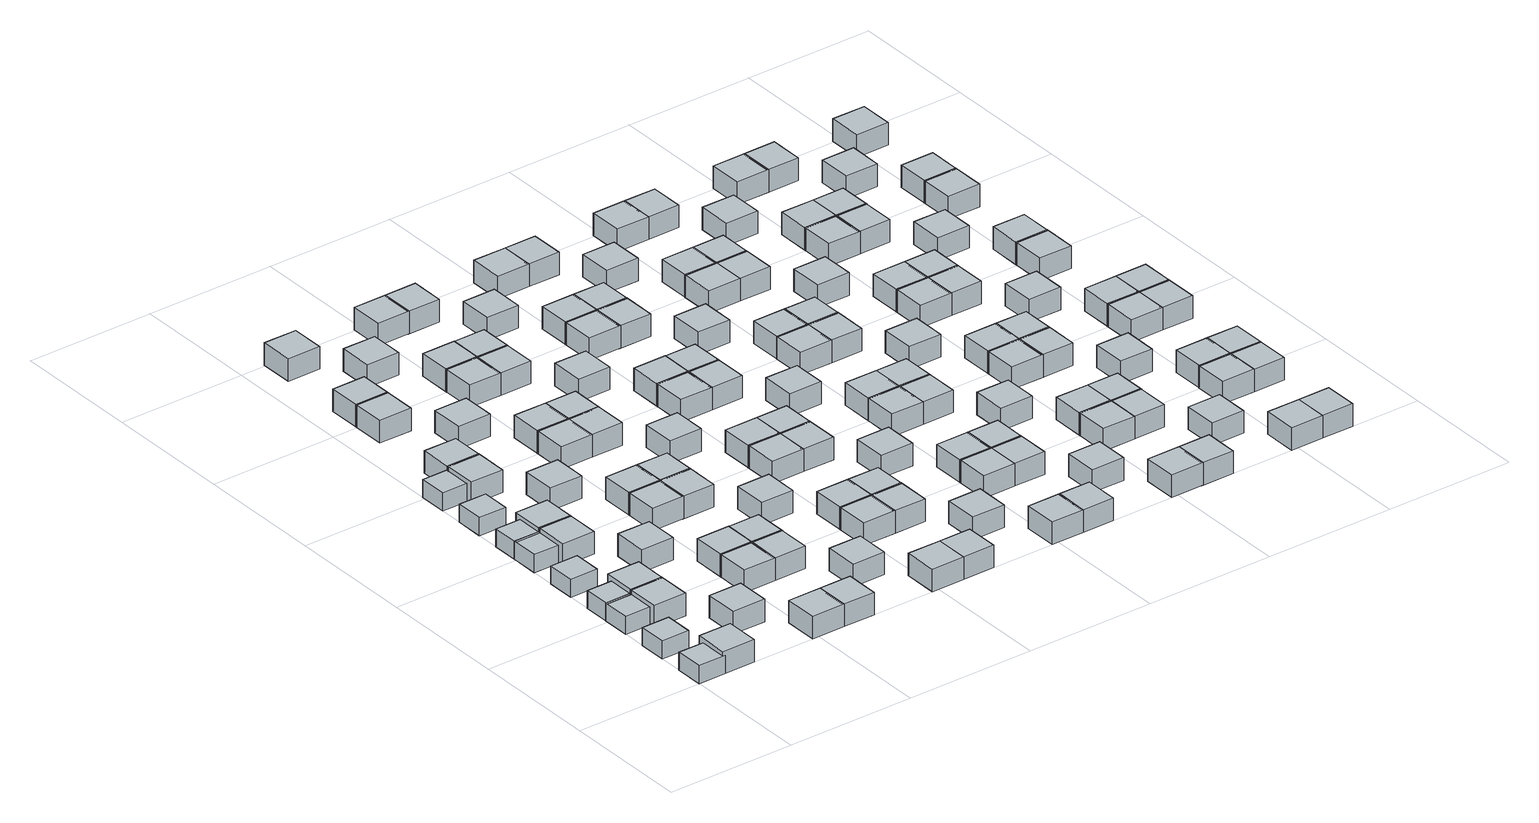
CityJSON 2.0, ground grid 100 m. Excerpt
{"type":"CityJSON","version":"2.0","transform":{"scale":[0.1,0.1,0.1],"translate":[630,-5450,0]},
"CityObjects":{
"object1":{"type":"GenericCityObject","geometry":[{"type":"Solid","lod":"1","boundaries":[[[[0,1,2,3]],[[4,5,1,0]],[[5,6,2,1]],[[6,7,3,2]],[[7,4,0,3]],[[7,6,5,4]]]]}]},
"object2":{"type":"GenericCityObject","geometry":[{"type":"Solid","lod":"1","boundaries":[[[[8,9,10,11]],[[12,13,9,8]],[[13,14,10,9]],[[14,15,11,10]],[[15,12,8,11]],[[15,14,13,12]]]]}]},
"object3":{"type":"GenericCityObject","geometry":[{"type":"Solid","lod":"1","boundaries":[[[[16,17,18,19]],[[20,21,17,16]],[[21,22,18,17]],[[22,23,19,18]],[[23,20,16,19]],[[23,22,21,20]]]]}]},
"object4":{"type":"GenericCityObject","geometry":[{"type":"Solid","lod":"1","boundaries":[[[[24,25,26,27]],[[28,29,25,24]],[[29,30,26,25]],[[30,31,27,26]],[[31,28,24,27]],[[31,30,29,28]]]]}]},
"object5":{"type":"GenericCityObject","geometry":[{"type":"Solid","lod":"1","boundaries":[[[[32,33,34,35]],[[36,37,33,32]],[[37,38,34,33]],[[38,39,35,34]],[[39,36,32,35]],[[39,38,37,36]]]]}]},
"object6":{"type":"GenericCityObject","geometry":[{"type":"Solid","lod":"1","boundaries":[[[[40,41,42,43]],[[44,45,41,40]],[[45,46,42,41]],[[46,47,43,42]],[[47,44,40,43]],[[47,46,45,44]]]]}]},
"object7":{"type":"GenericCityObject","geometry":[{"type":"Solid","lod":"1","boundaries":[[[[48,49,50,51]],[[52,53,49,48]],[[53,54,50,49]],[[54,55,51,50]],[[55,52,48,51]],[[55,54,53,52]]]]}]},
"object8":{"type":"GenericCityObject","geometry":[{"type":"Solid","lod":"1","boundaries":[[[[56,57,58,59]],[[60,61,57,56]],[[61,62,58,57]],[[62,63,59,58]],[[63,60,56,59]],[[63,62,61,60]]]]}]},
"object9":{"type":"GenericCityObject","geometry":[{"type":"Solid","lod":"1","boundaries":[[[[64,65,66,67]],[[68,69,65,64]],[[69,70,66,65]],[[70,71,67,66]],[[71,68,64,67]],[[71,70,69,68]]]]}]},
"object10":{"type":"GenericCityObject","geometry":[{"type":"Solid","lod":"1","boundaries":[[[[72,73,74,75]],[[76,77,73,72]],[[77,78,74,73]],[[78,79,75,74]],[[79,76,72,75]],[[79,78,77,76]]]]}]},
"object11":{"type":"GenericCityObject","geometry":[{"type":"Solid","lod":"1","boundaries":[[[[80,81,82,83]],[[84,85,81,80]],[[85,86,82,81]],[[86,87,83,82]],[[87,84,80,83]],[[87,86,85,84]]]]}]},
"object12":{"type":"GenericCityObject","geometry":[{"type":"Solid","lod":"1","boundaries":[[[[88,89,90,91]],[[92,93,89,88]],[[93,94,90,89]],[[94,95,91,90]],[[95,92,88,91]],[[95,94,93,92]]]]}]},
"object13":{"type":"GenericCityObject","geometry":[{"type":"Solid","lod":"1","boundaries":[[[[96,97,98,99]],[[100,101,97,96]],[[101,102,98,97]],[[102,103,99,98]],[[103,100,96,99]],[[103,102,101,100]]]]}]},
"object14":{"type":"GenericCityObject","geometry":[{"type":"Solid","lod":"1","boundaries":[[[[104,105,106,107]],[[108,109,105,104]],[[109,110,106,105]],[[110,111,107,106]],[[111,108,104,107]],[[111,110,109,108]]]]}]},
"object15":{"type":"GenericCityObject","geometry":[{"type":"Solid","lod":"1","boundaries":[[[[112,113,114,115]],[[116,117,113,112]],[[117,118,114,113]],[[118,119,115,114]],[[119,116,112,115]],[[119,118,117,116]]]]}]},
"object16":{"type":"GenericCityObject","geometry":[{"type":"Solid","lod":"1","boundaries":[[[[120,121,122,123]],[[124,125,121,120]],[[125,126,122,121]],[[126,127,123,122]],[[127,124,120,123]],[[127,126,125,124]]]]}]},
"object17":{"type":"GenericCityObject","geometry":[{"type":"Solid","lod":"1","boundaries":[[[[128,129,130,131]],[[132,133,129,128]],[[133,134,130,129]],[[134,135,131,130]],[[135,132,128,131]],[[135,134,133,132]]]]}]},
"object18":{"type":"GenericCityObject","geometry":[{"type":"Solid","lod":"1","boundaries":[[[[136,137,138,139]],[[140,141,137,136]],[[141,142,138,137]],[[142,143,139,138]],[[143,140,136,139]],[[143,142,141,140]]]]}]},
"object19":{"type":"GenericCityObject","geometry":[{"type":"Solid","lod":"1","boundaries":[[[[144,145,146,147]],[[148,149,145,144]],[[149,150,146,145]],[[150,151,147,146]],[[151,148,144,147]],[[151,150,149,148]]]]}]},
"object20":{"type":"GenericCityObject","geometry":[{"type":"Solid","lod":"1","boundaries":[[[[152,153,154,155]],[[156,157,153,152]],[[157,158,154,153]],[[158,159,155,154]],[[159,156,152,155]],[[159,158,157,156]]]]}]},
"object21":{"type":"GenericCityObject","geometry":[{"type":"Solid","lod":"1","boundaries":[[[[160,161,162,163]],[[164,165,161,160]],[[165,166,162,161]],[[166,167,163,162]],[[167,164,160,163]],[[167,166,165,164]]]]}]},
"object22":{"type":"GenericCityObject","geometry":[{"type":"Solid","lod":"1","boundaries":[[[[168,169,170,171]],[[172,173,169,168]],[[173,174,170,169]],[[174,175,171,170]],[[175,172,168,171]],[[175,174,173,172]]]]}]},
"object23":{"type":"GenericCityObject","geometry":[{"type":"Solid","lod":"1","boundaries":[[[[176,177,178,179]],[[180,181,177,176]],[[181,182,178,177]],[[182,183,179,178]],[[183,180,176,179]],[[183,182,181,180]]]]}]},
"object24":{"type":"GenericCityObject","geometry":[{"type":"Solid","lod":"1","boundaries":[[[[184,185,186,187]],[[188,189,185,184]],[[189,190,186,185]],[[190,191,187,186]],[[191,188,184,187]],[[191,190,189,188]]]]}]},
"object25":{"type":"GenericCityObject","geometry":[{"type":"Solid","lod":"1","boundaries":[[[[192,193,194,195]],[[196,197,193,192]],[[197,198,194,193]],[[198,199,195,194]],[[199,196,192,195]],[[199,198,197,196]]]]}]},
"object26":{"type":"GenericCityObject","geometry":[{"type":"Solid","lod":"1","boundaries":[[[[200,201,202,203]],[[204,205,201,200]],[[205,206,202,201]],[[206,207,203,202]],[[207,204,200,203]],[[207,206,205,204]]]]}]},
"object27":{"type":"GenericCityObject","geometry":[{"type":"Solid","lod":"1","boundaries":[[[[208,209,210,211]],[[212,213,209,208]],[[213,214,210,209]],[[214,215,211,210]],[[215,212,208,211]],[[215,214,213,212]]]]}]},
"object28":{"type":"GenericCityObject","geometry":[{"type":"Solid","lod":"1","boundaries":[[[[216,217,218,219]],[[220,221,217,216]],[[221,222,218,217]],[[222,223,219,218]],[[223,220,216,219]],[[223,222,221,220]]]]}]},
"object29":{"type":"GenericCityObject","geometry":[{"type":"Solid","lod":"1","boundaries":[[[[224,225,226,227]],[[228,229,225,224]],[[229,230,226,225]],[[230,231,227,226]],[[231,228,224,227]],[[231,230,229,228]]]]}]},
"object30":{"type":"GenericCityObject","geometry":[{"type":"Solid","lod":"1","boundaries":[[[[232,233,234,235]],[[236,237,233,232]],[[237,238,234,233]],[[238,239,235,234]],[[239,236,232,235]],[[239,238,237,236]]]]}]},
"object31":{"type":"GenericCityObject","geometry":[{"type":"Solid","lod":"1","boundaries":[[[[240,241,242,243]],[[244,245,241,240]],[[245,246,242,241]],[[246,247,243,242]],[[247,244,240,243]],[[247,246,245,244]]]]}]},
"object32":{"type":"GenericCityObject","geometry":[{"type":"Solid","lod":"1","boundaries":[[[[248,249,250,251]],[[252,253,249,248]],[[253,254,250,249]],[[254,255,251,250]],[[255,252,248,251]],[[255,254,253,252]]]]}]},
"object33":{"type":"GenericCityObject","geometry":[{"type":"Solid","lod":"1","boundaries":[[[[256,257,258,259]],[[260,261,257,256]],[[261,262,258,257]],[[262,263,259,258]],[[263,260,256,259]],[[263,262,261,260]]]]}]},
"object34":{"type":"GenericCityObject","geometry":[{"type":"Solid","lod":"1","boundaries":[[[[264,265,266,267]],[[268,269,265,264]],[[269,270,266,265]],[[270,271,267,266]],[[271,268,264,267]],[[271,270,269,268]]]]}]},
"object35":{"type":"GenericCityObject","geometry":[{"type":"Solid","lod":"1","boundaries":[[[[272,273,274,275]],[[276,277,273,272]],[[277,278,274,273]],[[278,279,275,274]],[[279,276,272,275]],[[279,278,277,276]]]]}]},
"object36":{"type":"GenericCityObject","geometry":[{"type":"Solid","lod":"1","boundaries":[[[[280,281,282,283]],[[284,285,281,280]],[[285,286,282,281]],[[286,287,283,282]],[[287,284,280,283]],[[287,286,285,284]]]]}]},
"object37":{"type":"GenericCityObject","geometry":[{"type":"Solid","lod":"1","boundaries":[[[[288,289,290,291]],[[292,293,289,288]],[[293,294,290,289]],[[294,295,291,290]],[[295,292,288,291]],[[295,294,293,292]]]]}]},
"object38":{"type":"GenericCityObject","geometry":[{"type":"Solid","lod":"1","boundaries":[[[[296,297,298,299]],[[300,301,297,296]],[[301,302,298,297]],[[302,303,299,298]],[[303,300,296,299]],[[303,302,301,300]]]]}]},
"object39":{"type":"GenericCityObject","geometry":[{"type":"Solid","lod":"1","boundaries":[[[[304,305,306,307]],[[308,309,305,304]],[[309,310,306,305]],[[310,311,307,306]],[[311,308,304,307]],[[311,310,309,308]]]]}]},
"object40":{"type":"GenericCityObject","geometry":[{"type":"Solid","lod":"1","boundaries":[[[[312,313,314,315]],[[316,317,313,312]],[[317,318,314,313]],[[318,319,315,314]],[[319,316,312,315]],[[319,318,317,316]]]]}]},
"object41":{"type":"GenericCityObject","geometry":[{"type":"Solid","lod":"1","boundaries":[[[[320,321,322,323]],[[324,325,321,320]],[[325,326,322,321]],[[326,327,323,322]],[[327,324,320,323]],[[327,326,325,324]]]]}]},
"object42":{"type":"GenericCityObject","geometry":[{"type":"Solid","lod":"1","boundaries":[[[[328,329,330,331]],[[332,333,329,328]],[[333,334,330,329]],[[334,335,331,330]],[[335,332,328,331]],[[335,334,333,332]]]]}]},
"object43":{"type":"GenericCityObject","geometry":[{"type":"Solid","lod":"1","boundaries":[[[[336,337,338,339]],[[340,341,337,336]],[[341,342,338,337]],[[342,343,339,338]],[[343,340,336,339]],[[343,342,341,340]]]]}]},
"object44":{"type":"GenericCityObject","geometry":[{"type":"Solid","lod":"1","boundaries":[[[[344,345,346,347]],[[348,349,345,344]],[[349,350,346,345]],[[350,351,347,346]],[[351,348,344,347]],[[351,350,349,348]]]]}]},
"object45":{"type":"GenericCityObject","geometry":[{"type":"Solid","lod":"1","boundaries":[[[[352,353,354,355]],[[356,357,353,352]],[[357,358,354,353]],[[358,359,355,354]],[[359,356,352,355]],[[359,358,357,356]]]]}]},
"object46":{"type":"GenericCityObject","geometry":[{"type":"Solid","lod":"1","boundaries":[[[[360,361,362,363]],[[364,365,361,360]],[[365,366,362,361]],[[366,367,363,362]],[[367,364,360,363]],[[367,366,365,364]]]]}]},
"object47":{"type":"GenericCityObject","geometry":[{"type":"Solid","lod":"1","boundaries":[[[[368,369,370,371]],[[372,373,369,368]],[[373,374,370,369]],[[374,375,371,370]],[[375,372,368,371]],[[375,374,373,372]]]]}]},
"object48":{"type":"GenericCityObject","geometry":[{"type":"Solid","lod":"1","boundaries":[[[[376,377,378,379]],[[380,381,377,376]],[[381,382,378,377]],[[382,383,379,378]],[[383,380,376,379]],[[383,382,381,380]]]]}]},
"object49":{"type":"GenericCityObject","geometry":[{"type":"Solid","lod":"1","boundaries":[[[[384,385,386,387]],[[388,389,385,384]],[[389,390,386,385]],[[390,391,387,386]],[[391,388,384,387]],[[391,390,389,388]]]]}]},
"object50":{"type":"GenericCityObject","geometry":[{"type":"Solid","lod":"1","boundaries":[[[[392,393,394,395]],[[396,397,393,392]],[[397,398,394,393]],[[398,399,395,394]],[[399,396,392,395]],[[399,398,397,396]]]]}]},
"object51":{"type":"GenericCityObject","geometry":[{"type":"Solid","lod":"1","boundaries":[[[[400,401,402,403]],[[404,405,401,400]],[[405,406,402,401]],[[406,407,403,402]],[[407,404,400,403]],[[407,406,405,404]]]]}]},
"object52":{"type":"GenericCityObject","geometry":[{"type":"Solid","lod":"1","boundaries":[[[[408,409,410,411]],[[412,413,409,408]],[[413,414,410,409]],[[414,415,411,410]],[[415,412,408,411]],[[415,414,413,412]]]]}]},
"object53":{"type":"GenericCityObject","geometry":[{"type":"Solid","lod":"1","boundaries":[[[[416,417,418,419]],[[420,421,417,416]],[[421,422,418,417]],[[422,423,419,418]],[[423,420,416,419]],[[423,422,421,420]]]]}]},
"object54":{"type":"GenericCityObject","geometry":[{"type":"Solid","lod":"1","boundaries":[[[[424,425,426,427]],[[428,429,425,424]],[[429,430,426,425]],[[430,431,427,426]],[[431,428,424,427]],[[431,430,429,428]]]]}]},
"object55":{"type":"GenericCityObject","geometry":[{"type":"Solid","lod":"1","boundaries":[[[[432,433,434,435]],[[436,437,433,432]],[[437,438,434,433]],[[438,439,435,434]],[[439,436,432,435]],[[439,438,437,436]]]]}]},
"object56":{"type":"GenericCityObject","geometry":[{"type":"Solid","lod":"1","boundaries":[[[[440,441,442,443]],[[444,445,441,440]],[[445,446,442,441]],[[446,447,443,442]],[[447,444,440,443]],[[447,446,445,444]]]]}]},
"object57":{"type":"GenericCityObject","geometry":[{"type":"Solid","lod":"1","boundaries":[[[[448,449,450,451]],[[452,453,449,448]],[[453,454,450,449]],[[454,455,451,450]],[[455,452,448,451]],[[455,454,453,452]]]]}]},
"object58":{"type":"GenericCityObject","geometry":[{"type":"Solid","lod":"1","boundaries":[[[[456,457,458,459]],[[460,461,457,456]],[[461,462,458,457]],[[462,463,459,458]],[[463,460,456,459]],[[463,462,461,460]]]]}]},
"object59":{"type":"GenericCityObject","geometry":[{"type":"Solid","lod":"1","boundaries":[[[[464,465,466,467]],[[468,469,465,464]],[[469,470,466,465]],[[470,471,467,466]],[[471,468,464,467]],[[471,470,469,468]]]]}]},
"object60":{"type":"GenericCityObject","geometry":[{"type":"Solid","lod":"1","boundaries":[[[[472,473,474,475]],[[476,477,473,472]],[[477,478,474,473]],[[478,479,475,474]],[[479,476,472,475]],[[479,478,477,476]]]]}]},
"object61":{"type":"GenericCityObject","geometry":[{"type":"Solid","lod":"1","boundaries":[[[[480,481,482,483]],[[484,485,481,480]],[[485,486,482,481]],[[486,487,483,482]],[[487,484,480,483]],[[487,486,485,484]]]]}]},
"object62":{"type":"GenericCityObject","geometry":[{"type":"Solid","lod":"1","boundaries":[[[[488,489,490,491]],[[492,493,489,488]],[[493,494,490,489]],[[494,495,491,490]],[[495,492,488,491]],[[495,494,493,492]]]]}]},
"object63":{"type":"GenericCityObject","geometry":[{"type":"Solid","lod":"1","boundaries":[[[[496,497,498,499]],[[500,501,497,496]],[[501,502,498,497]],[[502,503,499,498]],[[503,500,496,499]],[[503,502,501,500]]]]}]},
"object64":{"type":"GenericCityObject","geometry":[{"type":"Solid","lod":"1","boundaries":[[[[504,505,506,507]],[[508,509,505,504]],[[509,510,506,505]],[[510,511,507,506]],[[511,508,504,507]],[[511,510,509,508]]]]}]},
"object65":{"type":"GenericCityObject","geometry":[{"type":"Solid","lod":"1","boundaries":[[[[512,513,514,515]],[[516,517,513,512]],[[517,518,514,513]],[[518,519,515,514]],[[519,516,512,515]],[[519,518,517,516]]]]}]},
"object66":{"type":"GenericCityObject","geometry":[{"type":"Solid","lod":"1","boundaries":[[[[520,521,522,523]],[[524,525,521,520]],[[525,526,522,521]],[[526,527,523,522]],[[527,524,520,523]],[[527,526,525,524]]]]}]},
"object67":{"type":"GenericCityObject","geometry":[{"type":"Solid","lod":"1","boundaries":[[[[528,529,530,531]],[[532,533,529,528]],[[533,534,530,529]],[[534,535,531,530]],[[535,532,528,531]],[[535,534,533,532]]]]}]},
"object68":{"type":"GenericCityObject","geometry":[{"type":"Solid","lod":"1","boundaries":[[[[536,537,538,539]],[[540,541,537,536]],[[541,542,538,537]],[[542,543,539,538]],[[543,540,536,539]],[[543,542,541,540]]]]}]},
"object69":{"type":"GenericCityObject","geometry":[{"type":"Solid","lod":"1","boundaries":[[[[544,545,546,547]],[[548,549,545,544]],[[549,550,546,545]],[[550,551,547,546]],[[551,548,544,547]],[[551,550,549,548]]]]}]},
"object70":{"type":"GenericCityObject","geometry":[{"type":"Solid","lod":"1","boundaries":[[[[552,553,554,555]],[[556,557,553,552]],[[557,558,554,553]],[[558,559,555,554]],[[559,556,552,555]],[[559,558,557,556]]]]}]},
"object71":{"type":"GenericCityObject","geometry":[{"type":"Solid","lod":"1","boundaries":[[[[560,561,562,563]],[[564,565,561,560]],[[565,566,562,561]],[[566,567,563,562]],[[567,564,560,563]],[[567,566,565,564]]]]}]},
"object72":{"type":"GenericCityObject","geometry":[{"type":"Solid","lod":"1","boundaries":[[[[568,569,570,571]],[[572,573,569,568]],[[573,574,570,569]],[[574,575,571,570]],[[575,572,568,571]],[[575,574,573,572]]]]}]},
"object73":{"type":"GenericCityObject","geometry":[{"type":"Solid","lod":"1","boundaries":[[[[576,577,578,579]],[[580,581,577,576]],[[581,582,578,577]],[[582,583,579,578]],[[583,580,576,579]],[[583,582,581,580]]]]}]},
"object74":{"type":"GenericCityObject","geometry":[{"type":"Solid","lod":"1","boundaries":[[[[584,585,586,587]],[[588,589,585,584]],[[589,590,586,585]],[[590,591,587,586]],[[591,588,584,587]],[[591,590,589,588]]]]}]},
"object75":{"type":"GenericCityObject","geometry":[{"type":"Solid","lod":"1","boundaries":[[[[592,593,594,595]],[[596,597,593,592]],[[597,598,594,593]],[[598,599,595,594]],[[599,596,592,595]],[[599,598,597,596]]]]}]},
"object76":{"type":"GenericCityObject","geometry":[{"type":"Solid","lod":"1","boundaries":[[[[600,601,602,603]],[[604,605,601,600]],[[605,606,602,601]],[[606,607,603,602]],[[607,604,600,603]],[[607,606,605,604]]]]}]},
"object77":{"type":"GenericCityObject","geometry":[{"type":"Solid","lod":"1","boundaries":[[[[608,609,610,611]],[[612,613,609,608]],[[613,614,610,609]],[[614,615,611,610]],[[615,612,608,611]],[[615,614,613,612]]]]}]},
"object78":{"type":"GenericCityObject","geometry":[{"type":"Solid","lod":"1","boundaries":[[[[616,617,618,619]],[[620,621,617,616]],[[621,622,618,617]],[[622,623,619,618]],[[623,620,616,619]],[[623,622,621,620]]]]}]},
"object79":{"type":"GenericCityObject","geometry":[{"type":"Solid","lod":"1","boundaries":[[[[624,625,626,627]],[[628,629,625,624]],[[629,630,626,625]],[[630,631,627,626]],[[631,628,624,627]],[[631,630,629,628]]]]}]},
"object80":{"type":"GenericCityObject","geometry":[{"type":"Solid","lod":"1","boundaries":[[[[632,633,634,635]],[[636,637,633,632]],[[637,638,634,633]],[[638,639,635,634]],[[639,636,632,635]],[[639,638,637,636]]]]}]},
"object81":{"type":"GenericCityObject","geometry":[{"type":"Solid","lod":"1","boundaries":[[[[640,641,642,643]],[[644,645,641,640]],[[645,646,642,641]],[[646,647,643,642]],[[647,644,640,643]],[[647,646,645,644]]]]}]},
"object82":{"type":"GenericCityObject","geometry":[{"type":"Solid","lod":"1","boundaries":[[[[648,649,650,651]],[[652,653,649,648]],[[653,654,650,649]],[[654,655,651,650]],[[655,652,648,651]],[[655,654,653,652]]]]}]},
"object83":{"type":"GenericCityObject","geometry":[{"type":"Solid","lod":"1","boundaries":[[[[656,657,658,659]],[[660,661,657,656]],[[661,662,658,657]],[[662,663,659,658]],[[663,660,656,659]],[[663,662,661,660]]]]}]},
"object84":{"type":"GenericCityObject","geometry":[{"type":"Solid","lod":"1","boundaries":[[[[664,665,666,667]],[[668,669,665,664]],[[669,670,666,665]],[[670,671,667,666]],[[671,668,664,667]],[[671,670,669,668]]]]}]},
"object85":{"type":"GenericCityObject","geometry":[{"type":"Solid","lod":"1","boundaries":[[[[672,673,674,675]],[[676,677,673,672]],[[677,678,674,673]],[[678,679,675,674]],[[679,676,672,675]],[[679,678,677,676]]]]}]},
"object86":{"type":"GenericCityObject","geometry":[{"type":"Solid","lod":"1","boundaries":[[[[680,681,682,683]],[[684,685,681,680]],[[685,686,682,681]],[[686,687,683,682]],[[687,684,680,683]],[[687,686,685,684]]]]}]},
"object87":{"type":"GenericCityObject","geometry":[{"type":"Solid","lod":"1","boundaries":[[[[688,689,690,691]],[[692,693,689,688]],[[693,694,690,689]],[[694,695,691,690]],[[695,692,688,691]],[[695,694,693,692]]]]}]},
"object88":{"type":"GenericCityObject","geometry":[{"type":"Solid","lod":"1","boundaries":[[[[696,697,698,699]],[[700,701,697,696]],[[701,702,698,697]],[[702,703,699,698]],[[703,700,696,699]],[[703,702,701,700]]]]}]},
"object89":{"type":"GenericCityObject","geometry":[{"type":"Solid","lod":"1","boundaries":[[[[704,705,706,707]],[[708,709,705,704]],[[709,710,706,705]],[[710,711,707,706]],[[711,708,704,707]],[[711,710,709,708]]]]}]},
"object90":{"type":"GenericCityObject","geometry":[{"type":"Solid","lod":"1","boundaries":[[[[712,713,714,715]],[[716,717,713,712]],[[717,718,714,713]],[[718,719,715,714]],[[719,716,712,715]],[[719,718,717,716]]]]}]},
"object91":{"type":"GenericCityObject","geometry":[{"type":"Solid","lod":"1","boundaries":[[[[720,721,722,723]],[[724,725,721,720]],[[725,726,722,721]],[[726,727,723,722]],[[727,724,720,723]],[[727,726,725,724]]]]}]},
"object92":{"type":"GenericCityObject","geometry":[{"type":"Solid","lod":"1","boundaries":[[[[728,729,730,731]],[[732,733,729,728]],[[733,734,730,729]],[[734,735,731,730]],[[735,732,728,731]],[[735,734,733,732]]]]}]},
"object93":{"type":"GenericCityObject","geometry":[{"type":"Solid","lod":"1","boundaries":[[[[736,737,738,739]],[[740,741,737,736]],[[741,742,738,737]],[[742,743,739,738]],[[743,740,736,739]],[[743,742,741,740]]]]}]},
"object94":{"type":"GenericCityObject","geometry":[{"type":"Solid","lod":"1","boundaries":[[[[744,745,746,747]],[[748,749,745,744]],[[749,750,746,745]],[[750,751,747,746]],[[751,748,744,747]],[[751,750,749,748]]]]}]},
"object95":{"type":"GenericCityObject","geometry":[{"type":"Solid","lod":"1","boundaries":[[[[752,753,754,755]],[[756,757,753,752]],[[757,758,754,753]],[[758,759,755,754]],[[759,756,752,755]],[[759,758,757,756]]]]}]},
"object96":{"type":"GenericCityObject","geometry":[{"type":"Solid","lod":"1","boundaries":[[[[760,761,762,763]],[[764,765,761,760]],[[765,766,762,761]],[[766,767,763,762]],[[767,764,760,763]],[[767,766,765,764]]]]}]},
"object97":{"type":"GenericCityObject","geometry":[{"type":"Solid","lod":"1","boundaries":[[[[768,769,770,771]],[[772,773,769,768]],[[773,774,770,769]],[[774,775,771,770]],[[775,772,768,771]],[[775,774,773,772]]]]}]},
"object98":{"type":"GenericCityObject","geometry":[{"type":"Solid","lod":"1","boundaries":[[[[776,777,778,779]],[[780,781,777,776]],[[781,782,778,777]],[[782,783,779,778]],[[783,780,776,779]],[[783,782,781,780]]]]}]},
"object99":{"type":"GenericCityObject","geometry":[{"type":"Solid","lod":"1","boundaries":[[[[784,785,786,787]],[[788,789,785,784]],[[789,790,786,785]],[[790,791,787,786]],[[791,788,784,787]],[[791,790,789,788]]]]}]},
"object100":{"type":"GenericCityObject","geometry":[{"type":"Solid","lod":"1","boundaries":[[[[792,793,794,795]],[[796,797,793,792]],[[797,798,794,793]],[[798,799,795,794]],[[799,796,792,795]],[[799,798,797,796]]]]}]},
"object101":{"type":"GenericCityObject","geometry":[{"type":"Solid","lod":"1","boundaries":[[[[800,801,802,803]],[[804,805,801,800]],[[805,806,802,801]],[[806,807,803,802]],[[807,804,800,803]],[[807,806,805,804]]]]}]},
"object102":{"type":"GenericCityObject","geometry":[{"type":"Solid","lod":"1","boundaries":[[[[808,809,810,811]],[[812,813,809,808]],[[813,814,810,809]],[[814,815,811,810]],[[815,812,808,811]],[[815,814,813,812]]]]}]},
"object103":{"type":"GenericCityObject","geometry":[{"type":"Solid","lod":"1","boundaries":[[[[816,817,818,819]],[[820,821,817,816]],[[821,822,818,817]],[[822,823,819,818]],[[823,820,816,819]],[[823,822,821,820]]]]}]},
"object104":{"type":"GenericCityObject","geometry":[{"type":"Solid","lod":"1","boundaries":[[[[824,825,826,827]],[[828,829,825,824]],[[829,830,826,825]],[[830,831,827,826]],[[831,828,824,827]],[[831,830,829,828]]]]}]},
"object105":{"type":"GenericCityObject","geometry":[{"type":"Solid","lod":"1","boundaries":[[[[832,833,834,835]],[[836,837,833,832]],[[837,838,834,833]],[[838,839,835,834]],[[839,836,832,835]],[[839,838,837,836]]]]}]},
"object106":{"type":"GenericCityObject","geometry":[{"type":"Solid","lod":"1","boundaries":[[[[840,841,842,843]],[[844,845,841,840]],[[845,846,842,841]],[[846,847,843,842]],[[847,844,840,843]],[[847,846,845,844]]]]}]},
"object107":{"type":"GenericCityObject","geometry":[{"type":"Solid","lod":"1","boundaries":[[[[848,849,850,851]],[[852,853,849,848]],[[853,854,850,849]],[[854,855,851,850]],[[855,852,848,851]],[[855,854,853,852]]]]}]},
"object108":{"type":"GenericCityObject","geometry":[{"type":"Solid","lod":"1","boundaries":[[[[856,857,858,859]],[[860,861,857,856]],[[861,862,858,857]],[[862,863,859,858]],[[863,860,856,859]],[[863,862,861,860]]]]}]},
"object109":{"type":"GenericCityObject","geometry":[{"type":"Solid","lod":"1","boundaries":[[[[864,865,866,867]],[[868,869,865,864]],[[869,870,866,865]],[[870,871,867,866]],[[871,868,864,867]],[[871,870,869,868]]]]}]},
"object110":{"type":"GenericCityObject","geometry":[{"type":"Solid","lod":"1","boundaries":[[[[872,873,874,875]],[[876,877,873,872]],[[877,878,874,873]],[[878,879,875,874]],[[879,876,872,875]],[[879,878,877,876]]]]}]},
"object111":{"type":"GenericCityObject","geometry":[{"type":"Solid","lod":"1","boundaries":[[[[880,881,882,883]],[[884,885,881,880]],[[885,886,882,881]],[[886,887,883,882]],[[887,884,880,883]],[[887,886,885,884]]]]}]},
"object112":{"type":"GenericCityObject","geometry":[{"type":"Solid","lod":"1","boundaries":[[[[888,889,890,891]],[[892,893,889,888]],[[893,894,890,889]],[[894,895,891,890]],[[895,892,888,891]],[[895,894,893,892]]]]}]},
"object113":{"type":"GenericCityObject","geometry":[{"type":"Solid","lod":"1","boundaries":[[[[896,897,898,899]],[[900,901,897,896]],[[901,902,898,897]],[[902,903,899,898]],[[903,900,896,899]],[[903,902,901,900]]]]}]},
"object114":{"type":"GenericCityObject","geometry":[{"type":"Solid","lod":"1","boundaries":[[[[904,905,906,907]],[[908,909,905,904]],[[909,910,906,905]],[[910,911,907,906]],[[911,908,904,907]],[[911,910,909,908]]]]}]},
"object115":{"type":"GenericCityObject","geometry":[{"type":"Solid","lod":"1","boundaries":[[[[912,913,914,915]],[[916,917,913,912]],[[917,918,914,913]],[[918,919,915,914]],[[919,916,912,915]],[[919,918,917,916]]]]}]},
"object116":{"type":"GenericCityObject","geometry":[{"type":"Solid","lod":"1","boundaries":[[[[920,921,922,923]],[[924,925,921,920]],[[925,926,922,921]],[[926,927,923,922]],[[927,924,920,923]],[[927,926,925,924]]]]}]},
"object117":{"type":"GenericCityObject","geometry":[{"type":"Solid","lod":"1","boundaries":[[[[928,929,930,931]],[[932,933,929,928]],[[933,934,930,929]],[[934,935,931,930]],[[935,932,928,931]],[[935,934,933,932]]]]}]},
"object118":{"type":"GenericCityObject","geometry":[{"type":"Solid","lod":"1","boundaries":[[[[936,937,938,939]],[[940,941,937,936]],[[941,942,938,937]],[[942,943,939,938]],[[943,940,936,939]],[[943,942,941,940]]]]}]},
"object119":{"type":"GenericCityObject","geometry":[{"type":"Solid","lod":"1","boundaries":[[[[944,945,946,947]],[[948,949,945,944]],[[949,950,946,945]],[[950,951,947,946]],[[951,948,944,947]],[[951,950,949,948]]]]}]},
"object120":{"type":"GenericCityObject","geometry":[{"type":"Solid","lod":"1","boundaries":[[[[952,953,954,955]],[[956,957,953,952]],[[957,958,954,953]],[[958,959,955,954]],[[959,956,952,955]],[[959,958,957,956]]]]}]},
"object121":{"type":"GenericCityObject","geometry":[{"type":"Solid","lod":"1","boundaries":[[[[960,961,962,963]],[[964,965,961,960]],[[965,966,962,961]],[[966,967,963,962]],[[967,964,960,963]],[[967,966,965,964]]]]}]},
"object122":{"type":"GenericCityObject","geometry":[{"type":"Solid","lod":"1","boundaries":[[[[968,969,970,971]],[[972,973,969,968]],[[973,974,970,969]],[[974,975,971,970]],[[975,972,968,971]],[[975,974,973,972]]]]}]},
"object123":{"type":"GenericCityObject","geometry":[{"type":"Solid","lod":"1","boundaries":[[[[976,977,978,979]],[[980,981,977,976]],[[981,982,978,977]],[[982,983,979,978]],[[983,980,976,979]],[[983,982,981,980]]]]}]},
"object124":{"type":"GenericCityObject","geometry":[{"type":"Solid","lod":"1","boundaries":[[[[984,985,986,987]],[[988,989,985,984]],[[989,990,986,985]],[[990,991,987,986]],[[991,988,984,987]],[[991,990,989,988]]]]}]},
"object125":{"type":"GenericCityObject","geometry":[{"type":"Solid","lod":"1","boundaries":[[[[992,993,994,995]],[[996,997,993,992]],[[997,998,994,993]],[[998,999,995,994]],[[999,996,992,995]],[[999,998,997,996]]]]}]},
"object126":{"type":"GenericCityObject","geometry":[{"type":"Solid","lod":"1","boundaries":[[[[1000,1001,1002,1003]],[[1004,1005,1001,1000]],[[1005,1006,1002,1001]],[[1006,1007,1003,1002]],[[1007,1004,1000,1003]],[[1007,1006,1005,1004]]]]}]},
"object127":{"type":"GenericCityObject","geometry":[{"type":"Solid","lod":"1","boundaries":[[[[1008,1009,1010,1011]],[[1012,1013,1009,1008]],[[1013,1014,1010,1009]],[[1014,1015,1011,1010]],[[1015,1012,1008,1011]],[[1015,1014,1013,1012]]]]}]},
"object128":{"type":"GenericCityObject","geometry":[{"type":"Solid","lod":"1","boundaries":[[[[1016,1017,1018,1019]],[[1020,1021,1017,1016]],[[1021,1022,1018,1017]],[[1022,1023,1019,1018]],[[1023,1020,1016,1019]],[[1023,1022,1021,1020]]]]}]},
"object129":{"type":"GenericCityObject","geometry":[{"type":"Solid","lod":"1","boundaries":[[[[1024,1025,1026,1027]],[[1028,1029,1025,1024]],[[1029,1030,1026,1025]],[[1030,1031,1027,1026]],[[1031,1028,1024,1027]],[[1031,1030,1029,1028]]]]}]},
"object130":{"type":"GenericCityObject","geometry":[{"type":"Solid","lod":"1","boundaries":[[[[1032,1033,1034,1035]],[[1036,1037,1033,1032]],[[1037,1038,1034,1033]],[[1038,1039,1035,1034]],[[1039,1036,1032,1035]],[[1039,1038,1037,1036]]]]}]},
"object131":{"type":"GenericCityObject","geometry":[{"type":"Solid","lod":"1","boundaries":[[[[1040,1041,1042,1043]],[[1044,1045,1041,1040]],[[1045,1046,1042,1041]],[[1046,1047,1043,1042]],[[1047,1044,1040,1043]],[[1047,1046,1045,1044]]]]}]},
"object132":{"type":"GenericCityObject","geometry":[{"type":"Solid","lod":"1","boundaries":[[[[1048,1049,1050,1051]],[[1052,1053,1049,1048]],[[1053,1054,1050,1049]],[[1054,1055,1051,1050]],[[1055,1052,1048,1051]],[[1055,1054,1053,1052]]]]}]},
"object133":{"type":"GenericCityObject","geometry":[{"type":"Solid","lod":"1","boundaries":[[[[1056,1057,1058,1059]],[[1060,1061,1057,1056]],[[1061,1062,1058,1057]],[[1062,1063,1059,1058]],[[1063,1060,1056,1059]],[[1063,1062,1061,1060]]]]}]},
"object134":{"type":"GenericCityObject","geometry":[{"type":"Solid","lod":"1","boundaries":[[[[1064,1065,1066,1067]],[[1068,1069,1065,1064]],[[1069,1070,1066,1065]],[[1070,1071,1067,1066]],[[1071,1068,1064,1067]],[[1071,1070,1069,1068]]]]}]},
"object135":{"type":"GenericCityObject","geometry":[{"type":"Solid","lod":"1","boundaries":[[[[1072,1073,1074,1075]],[[1076,1077,1073,1072]],[[1077,1078,1074,1073]],[[1078,1079,1075,1074]],[[1079,1076,1072,1075]],[[1079,1078,1077,1076]]]]}]},
"object136":{"type":"GenericCityObject","geometry":[{"type":"Solid","lod":"1","boundaries":[[[[1080,1081,1082,1083]],[[1084,1085,1081,1080]],[[1085,1086,1082,1081]],[[1086,1087,1083,1082]],[[1087,1084,1080,1083]],[[1087,1086,1085,1084]]]]}]},
"object137":{"type":"GenericCityObject","geometry":[{"type":"Solid","lod":"1","boundaries":[[[[1088,1089,1090,1091]],[[1092,1093,1089,1088]],[[1093,1094,1090,1089]],[[1094,1095,1091,1090]],[[1095,1092,1088,1091]],[[1095,1094,1093,1092]]]]}]},
"object138":{"type":"GenericCityObject","geometry":[{"type":"Solid","lod":"1","boundaries":[[[[1096,1097,1098,1099]],[[1100,1101,1097,1096]],[[1101,1102,1098,1097]],[[1102,1103,1099,1098]],[[1103,1100,1096,1099]],[[1103,1102,1101,1100]]]]}]},
"object139":{"type":"GenericCityObject","geometry":[{"type":"Solid","lod":"1","boundaries":[[[[1104,1105,1106,1107]],[[1108,1109,1105,1104]],[[1109,1110,1106,1105]],[[1110,1111,1107,1106]],[[1111,1108,1104,1107]],[[1111,1110,1109,1108]]]]}]}
},
"vertices":[
[0,0,0],[220,0,0],[220,220,0],[0,220,0],[0,0,140],[220,0,140],[220,220,140],[0,220,140],
[0,400,0],[220,400,0],[220,620,0],[0,620,0],[0,400,140],[220,400,140],[220,620,140],[0,620,140],
[200,0,0],[462,0,0],[462,262,0],[200,262,0],[200,0,175],[462,0,175],[462,262,175],[200,262,175],
[0,800,0],[220,800,0],[220,1020,0],[0,1020,0],[0,800,140],[220,800,140],[220,1020,140],[0,1020,140],
[0,1000,0],[220,1000,0],[220,1220,0],[0,1220,0],[0,1000,140],[220,1000,140],[220,1220,140],[0,1220,140],
[0,1400,0],[220,1400,0],[220,1620,0],[0,1620,0],[0,1400,140],[220,1400,140],[220,1620,140],[0,1620,140],
[200,750,0],[462,750,0],[462,1012,0],[200,1012,0],[200,750,175],[462,750,175],[462,1012,175],[200,1012,175],
[200,1000,0],[462,1000,0],[462,1262,0],[200,1262,0],[200,1000,175],[462,1000,175],[462,1262,175],[200,1262,175],
[0,1800,0],[220,1800,0],[220,2020,0],[0,2020,0],[0,1800,140],[220,1800,140],[220,2020,140],[0,2020,140],
[0,2000,0],[220,2000,0],[220,2220,0],[0,2220,0],[0,2000,140],[220,2000,140],[220,2220,140],[0,2220,140],
[570,370,0],[832,370,0],[832,632,0],[570,632,0],[570,370,175],[832,370,175],[832,632,175],[570,632,175],
[0,2400,0],[220,2400,0],[220,2620,0],[0,2620,0],[0,2400,140],[220,2400,140],[220,2620,140],[0,2620,140],
[200,1750,0],[462,1750,0],[462,2012,0],[200,2012,0],[200,1750,175],[462,1750,175],[462,2012,175],[200,2012,175],
[200,2000,0],[462,2000,0],[462,2262,0],[200,2262,0],[200,2000,175],[462,2000,175],[462,2262,175],[200,2262,175],
[0,2800,0],[220,2800,0],[220,3020,0],[0,3020,0],[0,2800,140],[220,2800,140],[220,3020,140],[0,3020,140],
[950,0,0],[1212,0,0],[1212,262,0],[950,262,0],[950,0,175],[1212,0,175],[1212,262,175],[950,262,175],
[570,1370,0],[832,1370,0],[832,1632,0],[570,1632,0],[570,1370,175],[832,1370,175],[832,1632,175],[570,1632,175],
[200,2750,0],[462,2750,0],[462,3012,0],[200,3012,0],[200,2750,175],[462,2750,175],[462,3012,175],[200,3012,175],
[200,3000,0],[462,3000,0],[462,3262,0],[200,3262,0],[200,3000,175],[462,3000,175],[462,3262,175],[200,3262,175],
[950,750,0],[1212,750,0],[1212,1012,0],[950,1012,0],[950,750,175],[1212,750,175],[1212,1012,175],[950,1012,175],
[1200,0,0],[1462,0,0],[1462,262,0],[1200,262,0],[1200,0,175],[1462,0,175],[1462,262,175],[1200,262,175],
[950,1000,0],[1212,1000,0],[1212,1262,0],[950,1262,0],[950,1000,175],[1212,1000,175],[1212,1262,175],[950,1262,175],
[570,2370,0],[832,2370,0],[832,2632,0],[570,2632,0],[570,2370,175],[832,2370,175],[832,2632,175],[570,2632,175],
[200,3750,0],[462,3750,0],[462,4012,0],[200,4012,0],[200,3750,175],[462,3750,175],[462,4012,175],[200,4012,175],
[200,4000,0],[462,4000,0],[462,4262,0],[200,4262,0],[200,4000,175],[462,4000,175],[462,4262,175],[200,4262,175],
[1200,750,0],[1462,750,0],[1462,1012,0],[1200,1012,0],[1200,750,175],[1462,750,175],[1462,1012,175],[1200,1012,175],
[950,1750,0],[1212,1750,0],[1212,2012,0],[950,2012,0],[950,1750,175],[1212,1750,175],[1212,2012,175],[950,2012,175],
[1200,1000,0],[1462,1000,0],[1462,1262,0],[1200,1262,0],[1200,1000,175],[1462,1000,175],[1462,1262,175],[1200,1262,175],
[950,2000,0],[1212,2000,0],[1212,2262,0],[950,2262,0],[950,2000,175],[1212,2000,175],[1212,2262,175],[950,2262,175],
[570,3370,0],[832,3370,0],[832,3632,0],[570,3632,0],[570,3370,175],[832,3370,175],[832,3632,175],[570,3632,175],
[200,4750,0],[462,4750,0],[462,5012,0],[200,5012,0],[200,4750,175],[462,4750,175],[462,5012,175],[200,5012,175],
[1570,370,0],[1832,370,0],[1832,632,0],[1570,632,0],[1570,370,175],[1832,370,175],[1832,632,175],[1570,632,175],
[1200,1750,0],[1462,1750,0],[1462,2012,0],[1200,2012,0],[1200,1750,175],[1462,1750,175],[1462,2012,175],[1200,2012,175],
[950,2750,0],[1212,2750,0],[1212,3012,0],[950,3012,0],[950,2750,175],[1212,2750,175],[1212,3012,175],[950,3012,175],
[1200,2000,0],[1462,2000,0],[1462,2262,0],[1200,2262,0],[1200,2000,175],[1462,2000,175],[1462,2262,175],[1200,2262,175],
[950,3000,0],[1212,3000,0],[1212,3262,0],[950,3262,0],[950,3000,175],[1212,3000,175],[1212,3262,175],[950,3262,175],
[570,4370,0],[832,4370,0],[832,4632,0],[570,4632,0],[570,4370,175],[832,4370,175],[832,4632,175],[570,4632,175],
[1950,0,0],[2212,0,0],[2212,262,0],[1950,262,0],[1950,0,175],[2212,0,175],[2212,262,175],[1950,262,175],
[1570,1370,0],[1832,1370,0],[1832,1632,0],[1570,1632,0],[1570,1370,175],[1832,1370,175],[1832,1632,175],[1570,1632,175],
[1200,2750,0],[1462,2750,0],[1462,3012,0],[1200,3012,0],[1200,2750,175],[1462,2750,175],[1462,3012,175],[1200,3012,175],
[950,3750,0],[1212,3750,0],[1212,4012,0],[950,4012,0],[950,3750,175],[1212,3750,175],[1212,4012,175],[950,4012,175],
[1200,3000,0],[1462,3000,0],[1462,3262,0],[1200,3262,0],[1200,3000,175],[1462,3000,175],[1462,3262,175],[1200,3262,175],
[950,4000,0],[1212,4000,0],[1212,4262,0],[950,4262,0],[950,4000,175],[1212,4000,175],[1212,4262,175],[950,4262,175],
[1950,750,0],[2212,750,0],[2212,1012,0],[1950,1012,0],[1950,750,175],[2212,750,175],[2212,1012,175],[1950,1012,175],
[2200,0,0],[2462,0,0],[2462,262,0],[2200,262,0],[2200,0,175],[2462,0,175],[2462,262,175],[2200,262,175],
[1950,1000,0],[2212,1000,0],[2212,1262,0],[1950,1262,0],[1950,1000,175],[2212,1000,175],[2212,1262,175],[1950,1262,175],
[1570,2370,0],[1832,2370,0],[1832,2632,0],[1570,2632,0],[1570,2370,175],[1832,2370,175],[1832,2632,175],[1570,2632,175],
[1200,3750,0],[1462,3750,0],[1462,4012,0],[1200,4012,0],[1200,3750,175],[1462,3750,175],[1462,4012,175],[1200,4012,175],
[950,4750,0],[1212,4750,0],[1212,5012,0],[950,5012,0],[950,4750,175],[1212,4750,175],[1212,5012,175],[950,5012,175],
[1200,4000,0],[1462,4000,0],[1462,4262,0],[1200,4262,0],[1200,4000,175],[1462,4000,175],[1462,4262,175],[1200,4262,175],
[2200,750,0],[2462,750,0],[2462,1012,0],[2200,1012,0],[2200,750,175],[2462,750,175],[2462,1012,175],[2200,1012,175],
[1950,1750,0],[2212,1750,0],[2212,2012,0],[1950,2012,0],[1950,1750,175],[2212,1750,175],[2212,2012,175],[1950,2012,175],
[2200,1000,0],[2462,1000,0],[2462,1262,0],[2200,1262,0],[2200,1000,175],[2462,1000,175],[2462,1262,175],[2200,1262,175],
[1950,2000,0],[2212,2000,0],[2212,2262,0],[1950,2262,0],[1950,2000,175],[2212,2000,175],[2212,2262,175],[1950,2262,175],
[1570,3370,0],[1832,3370,0],[1832,3632,0],[1570,3632,0],[1570,3370,175],[1832,3370,175],[1832,3632,175],[1570,3632,175],
[1200,4750,0],[1462,4750,0],[1462,5012,0],[1200,5012,0],[1200,4750,175],[1462,4750,175],[1462,5012,175],[1200,5012,175],
[2570,370,0],[2832,370,0],[2832,632,0],[2570,632,0],[2570,370,175],[2832,370,175],[2832,632,175],[2570,632,175],
[2200,1750,0],[2462,1750,0],[2462,2012,0],[2200,2012,0],[2200,1750,175],[2462,1750,175],[2462,2012,175],[2200,2012,175],
[1950,2750,0],[2212,2750,0],[2212,3012,0],[1950,3012,0],[1950,2750,175],[2212,2750,175],[2212,3012,175],[1950,3012,175],
[2200,2000,0],[2462,2000,0],[2462,2262,0],[2200,2262,0],[2200,2000,175],[2462,2000,175],[2462,2262,175],[2200,2262,175],
[1950,3000,0],[2212,3000,0],[2212,3262,0],[1950,3262,0],[1950,3000,175],[2212,3000,175],[2212,3262,175],[1950,3262,175],
[1570,4370,0],[1832,4370,0],[1832,4632,0],[1570,4632,0],[1570,4370,175],[1832,4370,175],[1832,4632,175],[1570,4632,175],
[2950,0,0],[3212,0,0],[3212,262,0],[2950,262,0],[2950,0,175],[3212,0,175],[3212,262,175],[2950,262,175],
[2570,1370,0],[2832,1370,0],[2832,1632,0],[2570,1632,0],[2570,1370,175],[2832,1370,175],[2832,1632,175],[2570,1632,175],
[2200,2750,0],[2462,2750,0],[2462,3012,0],[2200,3012,0],[2200,2750,175],[2462,2750,175],[2462,3012,175],[2200,3012,175],
[1950,3750,0],[2212,3750,0],[2212,4012,0],[1950,4012,0],[1950,3750,175],[2212,3750,175],[2212,4012,175],[1950,4012,175],
[2200,3000,0],[2462,3000,0],[2462,3262,0],[2200,3262,0],[2200,3000,175],[2462,3000,175],[2462,3262,175],[2200,3262,175],
[1950,4000,0],[2212,4000,0],[2212,4262,0],[1950,4262,0],[1950,4000,175],[2212,4000,175],[2212,4262,175],[1950,4262,175],
[2950,750,0],[3212,750,0],[3212,1012,0],[2950,1012,0],[2950,750,175],[3212,750,175],[3212,1012,175],[2950,1012,175],
[3200,0,0],[3462,0,0],[3462,262,0],[3200,262,0],[3200,0,175],[3462,0,175],[3462,262,175],[3200,262,175],
[2950,1000,0],[3212,1000,0],[3212,1262,0],[2950,1262,0],[2950,1000,175],[3212,1000,175],[3212,1262,175],[2950,1262,175],
[2570,2370,0],[2832,2370,0],[2832,2632,0],[2570,2632,0],[2570,2370,175],[2832,2370,175],[2832,2632,175],[2570,2632,175],
[2200,3750,0],[2462,3750,0],[2462,4012,0],[2200,4012,0],[2200,3750,175],[2462,3750,175],[2462,4012,175],[2200,4012,175],
[1950,4750,0],[2212,4750,0],[2212,5012,0],[1950,5012,0],[1950,4750,175],[2212,4750,175],[2212,5012,175],[1950,5012,175],
[2200,4000,0],[2462,4000,0],[2462,4262,0],[2200,4262,0],[2200,4000,175],[2462,4000,175],[2462,4262,175],[2200,4262,175],
[3200,750,0],[3462,750,0],[3462,1012,0],[3200,1012,0],[3200,750,175],[3462,750,175],[3462,1012,175],[3200,1012,175],
[2950,1750,0],[3212,1750,0],[3212,2012,0],[2950,2012,0],[2950,1750,175],[3212,1750,175],[3212,2012,175],[2950,2012,175],
[3200,1000,0],[3462,1000,0],[3462,1262,0],[3200,1262,0],[3200,1000,175],[3462,1000,175],[3462,1262,175],[3200,1262,175],
[2950,2000,0],[3212,2000,0],[3212,2262,0],[2950,2262,0],[2950,2000,175],[3212,2000,175],[3212,2262,175],[2950,2262,175],
[2570,3370,0],[2832,3370,0],[2832,3632,0],[2570,3632,0],[2570,3370,175],[2832,3370,175],[2832,3632,175],[2570,3632,175],
[2200,4750,0],[2462,4750,0],[2462,5012,0],[2200,5012,0],[2200,4750,175],[2462,4750,175],[2462,5012,175],[2200,5012,175],
[3570,370,0],[3832,370,0],[3832,632,0],[3570,632,0],[3570,370,175],[3832,370,175],[3832,632,175],[3570,632,175],
[3200,1750,0],[3462,1750,0],[3462,2012,0],[3200,2012,0],[3200,1750,175],[3462,1750,175],[3462,2012,175],[3200,2012,175],
[2950,2750,0],[3212,2750,0],[3212,3012,0],[2950,3012,0],[2950,2750,175],[3212,2750,175],[3212,3012,175],[2950,3012,175],
[3200,2000,0],[3462,2000,0],[3462,2262,0],[3200,2262,0],[3200,2000,175],[3462,2000,175],[3462,2262,175],[3200,2262,175],
[2950,3000,0],[3212,3000,0],[3212,3262,0],[2950,3262,0],[2950,3000,175],[3212,3000,175],[3212,3262,175],[2950,3262,175],
[2570,4370,0],[2832,4370,0],[2832,4632,0],[2570,4632,0],[2570,4370,175],[2832,4370,175],[2832,4632,175],[2570,4632,175],
[3950,0,0],[4212,0,0],[4212,262,0],[3950,262,0],[3950,0,175],[4212,0,175],[4212,262,175],[3950,262,175],
[3570,1370,0],[3832,1370,0],[3832,1632,0],[3570,1632,0],[3570,1370,175],[3832,1370,175],[3832,1632,175],[3570,1632,175],
[3200,2750,0],[3462,2750,0],[3462,3012,0],[3200,3012,0],[3200,2750,175],[3462,2750,175],[3462,3012,175],[3200,3012,175],
[2950,3750,0],[3212,3750,0],[3212,4012,0],[2950,4012,0],[2950,3750,175],[3212,3750,175],[3212,4012,175],[2950,4012,175],
[3200,3000,0],[3462,3000,0],[3462,3262,0],[3200,3262,0],[3200,3000,175],[3462,3000,175],[3462,3262,175],[3200,3262,175],
[2950,4000,0],[3212,4000,0],[3212,4262,0],[2950,4262,0],[2950,4000,175],[3212,4000,175],[3212,4262,175],[2950,4262,175],
[3950,750,0],[4212,750,0],[4212,1012,0],[3950,1012,0],[3950,750,175],[4212,750,175],[4212,1012,175],[3950,1012,175],
[4200,0,0],[4462,0,0],[4462,262,0],[4200,262,0],[4200,0,175],[4462,0,175],[4462,262,175],[4200,262,175],
[3950,1000,0],[4212,1000,0],[4212,1262,0],[3950,1262,0],[3950,1000,175],[4212,1000,175],[4212,1262,175],[3950,1262,175],
[3570,2370,0],[3832,2370,0],[3832,2632,0],[3570,2632,0],[3570,2370,175],[3832,2370,175],[3832,2632,175],[3570,2632,175],
[3200,3750,0],[3462,3750,0],[3462,4012,0],[3200,4012,0],[3200,3750,175],[3462,3750,175],[3462,4012,175],[3200,4012,175],
[2950,4750,0],[3212,4750,0],[3212,5012,0],[2950,5012,0],[2950,4750,175],[3212,4750,175],[3212,5012,175],[2950,5012,175],
[3200,4000,0],[3462,4000,0],[3462,4262,0],[3200,4262,0],[3200,4000,175],[3462,4000,175],[3462,4262,175],[3200,4262,175],
[4200,750,0],[4462,750,0],[4462,1012,0],[4200,1012,0],[4200,750,175],[4462,750,175],[4462,1012,175],[4200,1012,175],
[3950,1750,0],[4212,1750,0],[4212,2012,0],[3950,2012,0],[3950,1750,175],[4212,1750,175],[4212,2012,175],[3950,2012,175],
[4200,1000,0],[4462,1000,0],[4462,1262,0],[4200,1262,0],[4200,1000,175],[4462,1000,175],[4462,1262,175],[4200,1262,175],
[3950,2000,0],[4212,2000,0],[4212,2262,0],[3950,2262,0],[3950,2000,175],[4212,2000,175],[4212,2262,175],[3950,2262,175],
[3570,3370,0],[3832,3370,0],[3832,3632,0],[3570,3632,0],[3570,3370,175],[3832,3370,175],[3832,3632,175],[3570,3632,175],
[3200,4750,0],[3462,4750,0],[3462,5012,0],[3200,5012,0],[3200,4750,175],[3462,4750,175],[3462,5012,175],[3200,5012,175],
[4570,370,0],[4832,370,0],[4832,632,0],[4570,632,0],[4570,370,175],[4832,370,175],[4832,632,175],[4570,632,175],
[4200,1750,0],[4462,1750,0],[4462,2012,0],[4200,2012,0],[4200,1750,175],[4462,1750,175],[4462,2012,175],[4200,2012,175],
[3950,2750,0],[4212,2750,0],[4212,3012,0],[3950,3012,0],[3950,2750,175],[4212,2750,175],[4212,3012,175],[3950,3012,175],
[4200,2000,0],[4462,2000,0],[4462,2262,0],[4200,2262,0],[4200,2000,175],[4462,2000,175],[4462,2262,175],[4200,2262,175],
[3950,3000,0],[4212,3000,0],[4212,3262,0],[3950,3262,0],[3950,3000,175],[4212,3000,175],[4212,3262,175],[3950,3262,175],
[3570,4370,0],[3832,4370,0],[3832,4632,0],[3570,4632,0],[3570,4370,175],[3832,4370,175],[3832,4632,175],[3570,4632,175],
[4950,0,0],[5212,0,0],[5212,262,0],[4950,262,0],[4950,0,175],[5212,0,175],[5212,262,175],[4950,262,175],
[4570,1370,0],[4832,1370,0],[4832,1632,0],[4570,1632,0],[4570,1370,175],[4832,1370,175],[4832,1632,175],[4570,1632,175],
[4200,2750,0],[4462,2750,0],[4462,3012,0],[4200,3012,0],[4200,2750,175],[4462,2750,175],[4462,3012,175],[4200,3012,175],
[3950,3750,0],[4212,3750,0],[4212,4012,0],[3950,4012,0],[3950,3750,175],[4212,3750,175],[4212,4012,175],[3950,4012,175],
[4200,3000,0],[4462,3000,0],[4462,3262,0],[4200,3262,0],[4200,3000,175],[4462,3000,175],[4462,3262,175],[4200,3262,175],
[3950,4000,0],[4212,4000,0],[4212,4262,0],[3950,4262,0],[3950,4000,175],[4212,4000,175],[4212,4262,175],[3950,4262,175],
[4950,750,0],[5212,750,0],[5212,1012,0],[4950,1012,0],[4950,750,175],[5212,750,175],[5212,1012,175],[4950,1012,175],
[5200,0,0],[5462,0,0],[5462,262,0],[5200,262,0],[5200,0,175],[5462,0,175],[5462,262,175],[5200,262,175],
[4950,1000,0],[5212,1000,0],[5212,1262,0],[4950,1262,0],[4950,1000,175],[5212,1000,175],[5212,1262,175],[4950,1262,175],
[4570,2370,0],[4832,2370,0],[4832,2632,0],[4570,2632,0],[4570,2370,175],[4832,2370,175],[4832,2632,175],[4570,2632,175],
[4200,3750,0],[4462,3750,0],[4462,4012,0],[4200,4012,0],[4200,3750,175],[4462,3750,175],[4462,4012,175],[4200,4012,175],
[3950,4750,0],[4212,4750,0],[4212,5012,0],[3950,5012,0],[3950,4750,175],[4212,4750,175],[4212,5012,175],[3950,5012,175],
[4200,4000,0],[4462,4000,0],[4462,4262,0],[4200,4262,0],[4200,4000,175],[4462,4000,175],[4462,4262,175],[4200,4262,175],
[5200,750,0],[5462,750,0],[5462,1012,0],[5200,1012,0],[5200,750,175],[5462,750,175],[5462,1012,175],[5200,1012,175],
[4950,1750,0],[5212,1750,0],[5212,2012,0],[4950,2012,0],[4950,1750,175],[5212,1750,175],[5212,2012,175],[4950,2012,175],
[5200,1000,0],[5462,1000,0],[5462,1262,0],[5200,1262,0],[5200,1000,175],[5462,1000,175],[5462,1262,175],[5200,1262,175],
[4950,2000,0],[5212,2000,0],[5212,2262,0],[4950,2262,0],[4950,2000,175],[5212,2000,175],[5212,2262,175],[4950,2262,175],
[4570,3370,0],[4832,3370,0],[4832,3632,0],[4570,3632,0],[4570,3370,175],[4832,3370,175],[4832,3632,175],[4570,3632,175],
[4200,4750,0],[4462,4750,0],[4462,5012,0],[4200,5012,0],[4200,4750,175],[4462,4750,175],[4462,5012,175],[4200,5012,175],
[5200,1750,0],[5462,1750,0],[5462,2012,0],[5200,2012,0],[5200,1750,175],[5462,1750,175],[5462,2012,175],[5200,2012,175],
[4950,2750,0],[5212,2750,0],[5212,3012,0],[4950,3012,0],[4950,2750,175],[5212,2750,175],[5212,3012,175],[4950,3012,175],
[5200,2000,0],[5462,2000,0],[5462,2262,0],[5200,2262,0],[5200,2000,175],[5462,2000,175],[5462,2262,175],[5200,2262,175],
[4950,3000,0],[5212,3000,0],[5212,3262,0],[4950,3262,0],[4950,3000,175],[5212,3000,175],[5212,3262,175],[4950,3262,175],
[4570,4370,0],[4832,4370,0],[4832,4632,0],[4570,4632,0],[4570,4370,175],[4832,4370,175],[4832,4632,175],[4570,4632,175],
[4950,3750,0],[5212,3750,0],[5212,4012,0],[4950,4012,0],[4950,3750,175],[5212,3750,175],[5212,4012,175],[4950,4012,175],
[4950,4000,0],[5212,4000,0],[5212,4262,0],[4950,4262,0],[4950,4000,175],[5212,4000,175],[5212,4262,175],[4950,4262,175],
[4950,4750,0],[5212,4750,0],[5212,5012,0],[4950,5012,0],[4950,4750,175],[5212,4750,175],[5212,5012,175],[4950,5012,175]
]}
